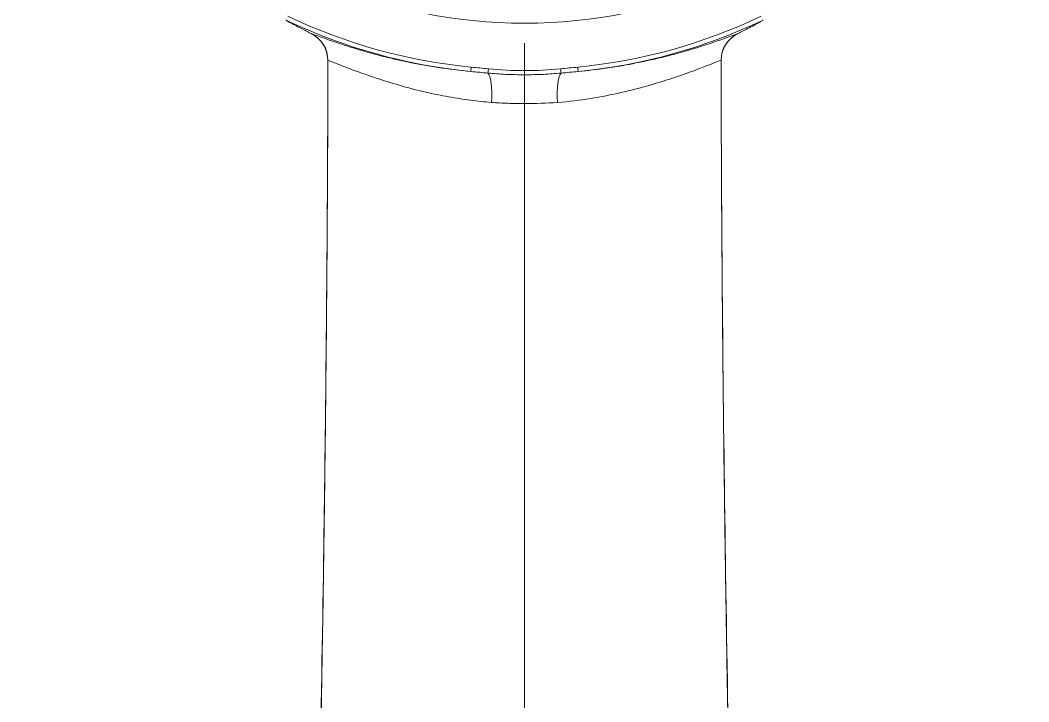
# Model space of a CAD drawing. Extents: x 0 to 1239, y 0 to 509.
# Drawn here: x 102.2 to 171.2, y 173.6 to 220.3 of the extents above; entities that cross this region are included whole.
import ezdxf

# ---------------------------------------------------------------- set-up
doc = ezdxf.new("R2010")
doc.units = 0
doc.header["$LTSCALE"] = 10
doc.header["$MEASUREMENT"] = 0
doc.linetypes.add('CENTER', pattern=[2, 1.25, -0.25, 0.25, -0.25])
doc.layers.add('1', color=7, linetype='CONTINUOUS')

msp = doc.modelspace()

# ---------------------------------------------------------------- linework, layer by layer
at = {"layer": '1', "color": 1, "linetype": 'CENTER', "lineweight": 13}
msp.add_line((136.713, 293.711), (136.713, 215.491), dxfattribs=at)
at = {"layer": '1', "color": 7, "linetype": 'Continuous', "lineweight": 13}
for p, q in [((133.071, 217.075), (133.042, 216.776)), ((140.384, 216.776), (140.355, 217.075))]:
    msp.add_line(p, q, dxfattribs=at)
at = {"layer": '1', "color": 7, "linetype": 'Continuous', "lineweight": 18}
for p, q in [((136.713, 216.552), (136.713, 216.833)), ((136.713, 214.588), (136.713, 216.552))]:
    msp.add_line(p, q, dxfattribs=at)
at = {"layer": '1', "color": 7, "linetype": 'Continuous', "lineweight": 13, "extrusion": (0, 0, -1)}
msp.add_circle((-136.713, 254.601), 34.52, dxfattribs=at)
at = {"layer": '1', "color": 7, "linetype": 'Continuous', "lineweight": 18, "extrusion": (0, 0, -1)}
for start, end in [(295.42435, 295.45043), (244.54956, 244.57557)]:
    msp.add_arc((-136.713, 254.601), 37.999, start, end, dxfattribs=at)
at = {"layer": '1', "color": 7, "linetype": 'Continuous', "lineweight": 13, "extrusion": (0, 0, -1)}
for start, end in [(275.54335, 295.38966), (244.61034, 264.45665)]:
    msp.add_arc((-136.713, 254.601), 38.003, start, end, dxfattribs=at)
at = {"layer": '1', "color": 7, "linetype": 'Continuous', "lineweight": 13}
for start, end in [(244.54957, 264.45665), (275.54335, 295.45044)]:
    msp.add_arc((136.713, 254.601), 37.703, start, end, dxfattribs=at)
for centre, major_axis, ratio, start_param, end_param in [((121.262, 217.548), (0.561, 1.92), 0.996911, 4.994219, 6.115844), ((152.165, 217.548), (-0.561, 1.92), 0.996911, 0.167341, 1.288967), ((134.253, 217.155), (-0.05, -0.497), 0.015274, 0.142814, 1.159237), ((139.174, 217.155), (0.05, -0.497), 0.015274, 5.123948, 6.140372), ((134.01, 214.693), (0.131, 1.996), 0.222012, 4.70906, 6.136707), ((139.417, 214.693), (-0.131, 1.996), 0.222012, 0.146478, 1.574125)]:
    msp.add_ellipse(centre, major_axis=major_axis, ratio=ratio, start_param=start_param, end_param=end_param, dxfattribs=at)
at = {"layer": '1', "color": 7, "linetype": 'Continuous', "lineweight": 18}
for centre, major_axis, start_param, end_param in [((121.257, 217.544), (-0.999, -1.733), 2.090506, 3.076778), ((152.169, 217.544), (0.999, -1.733), 3.206408, 4.192679)]:
    msp.add_ellipse(centre, major_axis=major_axis, ratio=0.99767, start_param=start_param, end_param=end_param, dxfattribs=at)
for points, knots in [([(120.412, 220.273), (120.411, 220.274), (120.41, 220.275), (120.408, 220.277), (120.407, 220.277), (120.405, 220.279), (120.404, 220.279), (120.403, 220.28), (120.402, 220.28), (120.401, 220.281), (120.4, 220.281), (120.4, 220.282), (120.4, 220.282), (120.399, 220.282)], [0, 0, 0, 0, 0.376506, 0.376506, 0.728612, 0.728612, 0.826791, 0.826791, 0.926449, 0.926449, 0.978302, 0.978302, 1, 1, 1, 1]), ([(120.419, 220.269), (120.432, 220.261), (120.446, 220.253), (120.478, 220.236), (120.5, 220.224), (120.559, 220.191), (120.583, 220.177), (120.592, 220.172)], [0, 0, 0, 0, 0.25, 0.25, 0.5, 0.5, 1, 1, 1, 1]), ([(153.014, 220.273), (153.013, 220.272), (153.013, 220.272), (153.011, 220.271), (153.01, 220.27), (153.009, 220.269), (153.008, 220.269), (153.008, 220.269)], [0, 0, 0, 0, 0.241366, 0.241366, 0.823214, 0.823214, 1, 1, 1, 1]), ([(153.027, 220.282), (153.027, 220.282), (153.026, 220.282), (153.026, 220.281), (153.025, 220.281), (153.024, 220.28), (153.023, 220.28), (153.021, 220.278), (153.02, 220.277), (153.017, 220.275), (153.016, 220.274), (153.015, 220.273)], [0, 0, 0, 0, 0.036975, 0.036975, 0.084911, 0.084911, 0.173029, 0.173029, 0.465347, 0.465347, 1, 1, 1, 1]), ([(120.592, 220.172), (120.731, 220.096), (121.003, 219.946), (121.528, 219.667), (121.867, 219.491), (122.089, 219.376)], [0, 0, 0, 0, 0.262831, 0.517118, 1, 1, 1, 1]), ([(152.834, 220.172), (152.821, 220.165), (152.808, 220.158), (152.714, 220.106), (152.633, 220.061), (152.394, 219.931), (152.238, 219.847), (151.809, 219.621), (151.553, 219.488), (151.337, 219.376)], [0, 0, 0, 0, 0.023071, 0.023071, 0.168021, 0.168021, 0.45792, 0.45792, 1, 1, 1, 1]), ([(122.089, 219.376), (122.089, 219.375), (122.092, 219.374), (122.096, 219.371), (122.104, 219.366), (122.11, 219.362), (122.115, 219.359)], [0, 0, 0, 0, 0.098741, 0.261444, 0.515234, 1, 1, 1, 1]), ([(122.133, 219.348), (122.157, 219.335), (122.205, 219.309), (122.313, 219.242), (122.366, 219.209)], [0, 0, 0, 0, 0.501252, 1, 1, 1, 1]), ([(123.256, 217.545), (123.252, 215.871), (123.243, 212.335), (123.213, 206.745), (123.162, 200.066), (123.085, 192.477), (122.944, 181.699), (122.716, 168.107), (122.371, 152.226), (122.037, 139.411), (121.737, 129.419), (121.459, 121.091), (121.11, 111.869), (120.716, 102.58), (120.439, 96.779), (120.309, 94.046)], [0, 0, 0, 0, 0.037453, 0.079154, 0.125188, 0.187354, 0.250156, 0.369689, 0.49967, 0.624643, 0.681691, 0.74966, 0.837101, 0.92327, 1, 1, 1, 1]), ([(123.258, 217.538), (123.256, 216.065), (123.247, 212.721), (123.221, 207.695), (123.186, 202.653), (123.147, 198.181), (123.107, 194.279), (123.067, 190.77), (123.026, 187.491), (122.982, 184.245), (122.934, 181.01), (122.859, 176.216), (122.749, 169.89), (122.594, 162.102), (122.425, 154.513), (122.245, 147.147), (122.059, 140.108), (121.866, 133.453), (121.71, 128.488), (121.59, 124.899), (121.502, 122.325), (121.394, 119.31), (121.266, 115.858), (121.116, 112.011), (120.943, 107.793), (120.747, 103.229), (120.536, 98.538), (120.387, 95.405), (120.314, 93.892)], [0, 0, 0, 0, 0.032914, 0.074721, 0.112371, 0.145841, 0.175117, 0.200199, 0.225058, 0.249357, 0.273939, 0.298807, 0.359083, 0.419723, 0.480461, 0.538503, 0.596425, 0.651916, 0.703275, 0.721377, 0.743276, 0.769234, 0.799245, 0.833302, 0.870678, 0.911935, 0.957062, 1, 1, 1, 1]), ([(134.452, 214.657), (133.973, 214.704), (132.956, 214.802), (131.452, 215.044), (129.777, 215.387), (128.088, 215.835), (126.246, 216.42), (124.7, 216.974), (123.625, 217.405), (123.373, 217.5), (123.256, 217.545)], [0, 0, 0, 0, 0.074385, 0.157712, 0.249765, 0.375431, 0.500693, 0.690578, 0.856386, 1, 1, 1, 1]), ([(138.974, 214.657), (140.517, 214.782), (142.006, 215.034), (144.628, 215.628), (145.799, 215.974), (148.703, 216.933), (149.913, 217.469), (150.17, 217.545)], [0, 0, 0, 0, 0.25, 0.25, 0.5, 0.5, 1, 1, 1, 1]), ([(153.113, 93.893), (153.03, 95.604), (152.866, 99.064), (152.639, 104.152), (152.438, 108.888), (152.271, 113.018), (152.136, 116.523), (152.022, 119.589), (151.92, 122.447), (151.821, 125.329), (151.679, 129.651), (151.5, 135.472), (151.293, 142.856), (151.103, 150.272), (150.929, 157.687), (150.773, 164.981), (150.638, 172.074), (150.547, 177.505), (150.485, 181.494), (150.443, 184.381), (150.397, 187.802), (150.347, 191.774), (150.298, 196.271), (150.251, 201.288), (150.21, 206.815), (150.181, 212.294), (150.171, 215.927), (150.168, 217.539)], [0, 0, 0, 0, 0.048556, 0.097192, 0.139843, 0.176494, 0.207129, 0.232016, 0.25633, 0.280933, 0.305823, 0.366141, 0.426803, 0.487538, 0.545583, 0.603507, 0.658999, 0.710332, 0.728386, 0.750219, 0.776122, 0.80609, 0.840127, 0.877514, 0.918812, 0.963991, 1, 1, 1, 1]), ([(150.17, 217.545), (150.191, 206.408), (150.296, 195.201), (150.609, 173.283), (150.819, 162.568), (151.32, 141.663), (151.604, 131.595), (152.289, 112.174), (152.689, 102.866), (153.117, 94.046)], [0, 0, 0, 0, 0.25, 0.25, 0.5, 0.5, 0.75, 0.75, 1, 1, 1, 1]), ([(136.713, 214.588), (136.713, 212.348), (136.713, 207.133), (136.713, 200.485), (136.713, 194.7), (136.713, 190.434), (136.713, 186.256), (136.713, 180.828), (136.713, 174.229), (136.713, 166.303), (136.713, 158.088), (136.713, 151.519), (136.713, 146.901), (136.713, 143.754), (136.713, 139.706), (136.713, 134.796), (136.713, 129.948), (136.713, 125.272), (136.713, 120.87), (136.713, 116.833), (136.713, 113.249), (136.713, 110.196), (136.713, 107.752), (136.713, 106.436), (136.713, 105.904), (136.713, 105.808)], [0, 0, 0, 0, 0.056439, 0.131201, 0.168582, 0.205963, 0.243344, 0.280725, 0.355487, 0.430249, 0.50501, 0.579772, 0.598463, 0.617153, 0.654534, 0.691915, 0.729296, 0.766677, 0.804058, 0.841439, 0.87882, 0.916201, 0.953582, 0.990962, 1, 1, 1, 1])]:
    msp.add_open_spline(points, degree=3, knots=knots, dxfattribs=at)
for points in [[(120.419, 220.269), (120.416, 220.27), (120.414, 220.272), (120.412, 220.273)], [(153.008, 220.269), (152.951, 220.237), (152.891, 220.204), (152.834, 220.172)], [(152.989, 220.26), (152.997, 220.264), (153.006, 220.269), (153.014, 220.273)], [(122.115, 219.359), (122.121, 219.355), (122.127, 219.351), (122.133, 219.348)], [(151.293, 219.348), (151.256, 219.327), (151.169, 219.28), (151.06, 219.209)], [(151.312, 219.359), (151.309, 219.357), (151.303, 219.353), (151.293, 219.348)], [(151.337, 219.376), (151.329, 219.371), (151.321, 219.365), (151.312, 219.359)], [(150.17, 217.545), (150.177, 217.548), (150.178, 217.546), (150.173, 217.54)], [(133.071, 217.075), (133.461, 217.037), (133.85, 216.995), (134.239, 216.956)], [(134.239, 216.956), (135.061, 216.873), (135.888, 216.833), (136.713, 216.833)], [(136.713, 216.833), (137.539, 216.833), (138.366, 216.873), (139.187, 216.956)], [(139.187, 216.956), (139.576, 216.995), (139.966, 217.037), (140.355, 217.075)]]:
    msp.add_open_spline(points, degree=3, dxfattribs=at)
at = {"layer": '1', "color": 7, "linetype": 'Continuous', "lineweight": 13}
for points, knots in [([(122.089, 219.376), (122.176, 219.346), (122.349, 219.287), (122.839, 219.11), (123.498, 218.875), (124.348, 218.588), (125.464, 218.237), (126.882, 217.84), (128.691, 217.417), (130.721, 217.036), (132.282, 216.861), (133.042, 216.776)], [0, 0, 0, 0, 0.100752, 0.200121, 0.299092, 0.398658, 0.499796, 0.627196, 0.750564, 0.878419, 1, 1, 1, 1]), ([(151.339, 219.376), (150.976, 219.256), (149.744, 218.763), (146.781, 217.9), (145.529, 217.579), (142.98, 217.091), (141.72, 216.903), (140.384, 216.776)], [0, 0, 0, 0, 0.513419, 0.513419, 0.78575, 0.78575, 1, 1, 1, 1]), ([(134.204, 216.663), (134.01, 216.681), (133.623, 216.719), (133.236, 216.757), (133.043, 216.776)], [0, 0, 0, 0, 0.500092, 1, 1, 1, 1]), ([(136.713, 216.552), (136.287, 216.556), (135.449, 216.565), (134.614, 216.631), (134.204, 216.663)], [0, 0, 0, 0, 0.508886, 1, 1, 1, 1]), ([(139.223, 216.663), (138.812, 216.631), (137.978, 216.565), (137.14, 216.556), (136.713, 216.552)], [0, 0, 0, 0, 0.491114, 1, 1, 1, 1]), ([(136.713, 214.588), (136.333, 214.588), (135.572, 214.589), (134.826, 214.634), (134.452, 214.657)], [0, 0, 0, 0, 0.498782, 1, 1, 1, 1])]:
    msp.add_open_spline(points, degree=3, knots=knots, dxfattribs=at)
for points in [[(123.256, 217.545), (123.255, 217.543), (123.255, 217.541), (123.254, 217.54)], [(140.384, 216.776), (139.997, 216.738), (139.61, 216.701), (139.223, 216.663)], [(136.713, 214.588), (137.467, 214.588), (138.236, 214.597), (138.974, 214.657)]]:
    msp.add_open_spline(points, degree=3, dxfattribs=at)

doc.saveas('drawing.dxf')
